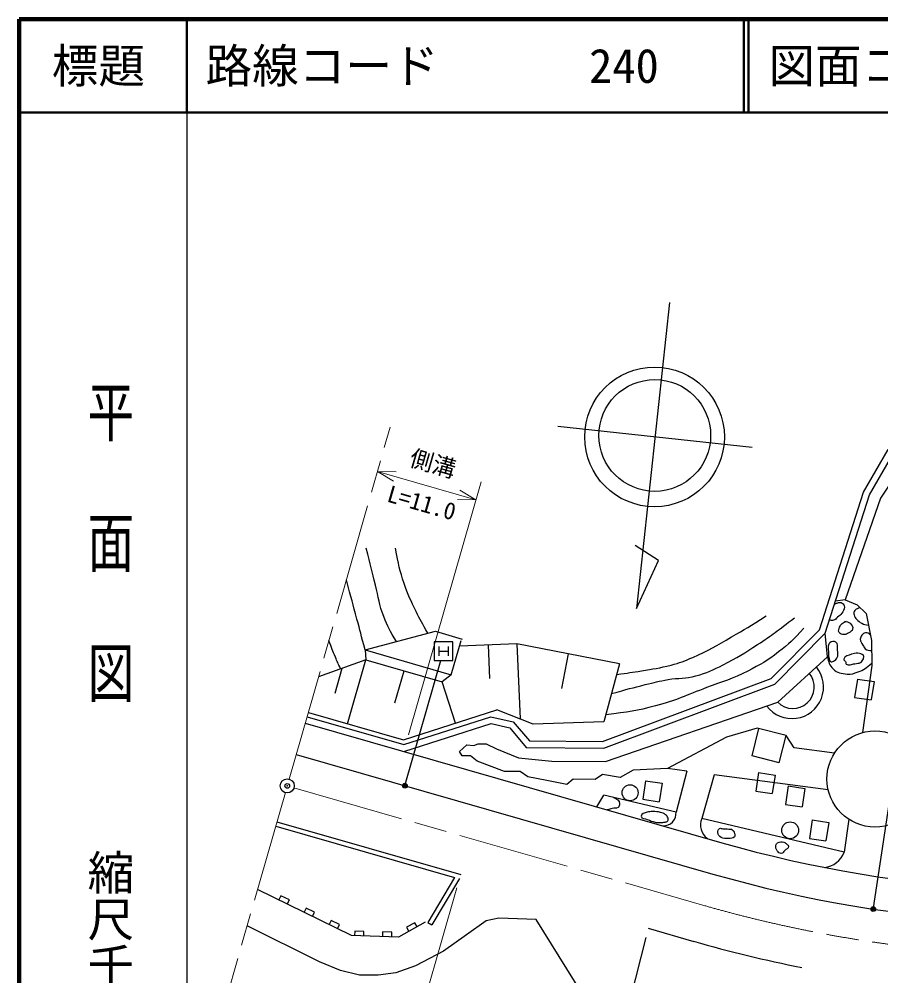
# Model space of a CAD drawing. Units: millimetres, scale not verified. Extents: x 40000 to 680000, y 20000 to 380000.
# Drawn here: x 40000 to 132444, y 277418 to 380000 of the extents above; entities that cross this region are included whole.
import ezdxf
from ezdxf.enums import TextEntityAlignment as Align

# ---------------------------------------------------------------- set-up
doc = ezdxf.new("R2010")
doc.units = ezdxf.units.MM
doc.header["$LTSCALE"] = 1000
doc.header["$PDMODE"] = 32
doc.header["$PDSIZE"] = 500
doc.linetypes.add('CHAIN', pattern=[18.5, 12, -1.5, 3.5, -1.5])
for name, color, linetype, lineweight in [('M-BGD', 7, 'Continuous', 25), ('M-BMK', 2, 'CHAIN', 13), ('M-BMK-SRVR', 3, 'Continuous', 25), ('M-STR-HTXT', 7, 'Continuous', 13), ('M-STR-STRC', 7, 'Continuous', 25), ('M-TTL', 2, 'Continuous', 140), ('M-TTL-BAND', 7, 'Continuous', 25), ('M-TTL-LINE', 7, 'Continuous', 50)]:
    doc.layers.add(name, color=color, linetype=linetype, lineweight=lineweight)
doc.layers.add('M-OTRS', color=6, linetype='Continuous')
doc.layers.add('M-TTL-TXT', color=7, linetype='Continuous')
doc.styles.add('@ＭＳ ゴシック', font='')
doc.styles.add('ＭＳ ゴシック', font='')
doc.styles.get('@ＭＳ ゴシック').set_extended_font_data('@MS Gothic')
doc.styles.get('ＭＳ ゴシック').set_extended_font_data('MS Gothic')

msp = doc.modelspace()

# ---------------------------------------------------------------- linework, layer by layer
at = {"layer": 'M-BGD'}
for p, q in [((130580, 329267), (133218, 333860)), ((131224, 328983), (133621, 333156)), ((134455, 331707), (132413, 328644)), ((125857, 314522), (130580, 329267)), ((126472, 314148), (131224, 328983)), ((132413, 328644), (128614, 317739)), ((128614, 317739), (127572, 317582)), ((128614, 317739), (129916, 317209)), ((129916, 317209), (130866, 316259)), ((130866, 316259), (131428, 313364)), ((77107, 312379), (84654, 314360)), ((84654, 314360), (87526, 313530)), ((120670, 309296), (125857, 314522)), ((121059, 308694), (126472, 314148)), ((126717, 311630), (126472, 314148)), ((86361, 309703), (87427, 313391)), ((93399, 313033), (87249, 312775)), ((90324, 312904), (90475, 309318)), ((104419, 310880), (93399, 313033)), ((93399, 313033), (93738, 304961)), ((131428, 313364), (131471, 310686)), ((77107, 312379), (86361, 309703)), ((77107, 312379), (77207, 311309)), ((98909, 311957), (98180, 308226)), ((77207, 311309), (72121, 309488)), ((75242, 304457), (77207, 311309)), ((77207, 311309), (85390, 308943)), ((104419, 310880), (102721, 304666)), ((121374, 306753), (126717, 311630)), ((73899, 307730), (74664, 310398)), ((80317, 306704), (81298, 310126)), ((131471, 310686), (130485, 303508)), ((86361, 309703), (85390, 308943)), ((86807, 304511), (85390, 308943)), ((102589, 302536), (120670, 309296)), ((129933, 309247), (129631, 307270)), ((129933, 309247), (131712, 308975)), ((131712, 308975), (131410, 306998)), ((102712, 301834), (121059, 308694)), ((102907, 300406), (121374, 306753)), ((129631, 307270), (131410, 306998)), ((81249, 302734), (91228, 305925)), ((95144, 304422), (91228, 305925)), ((70887, 305185), (81257, 302212)), ((71025, 305666), (81249, 302734)), ((81257, 302212), (90616, 305204)), ((90616, 305204), (93014, 304654)), ((70694, 304512), (115393, 291695)), ((81268, 301480), (90646, 304479)), ((90646, 304479), (92630, 304024)), ((92630, 304024), (94407, 301917)), ((93014, 304654), (94735, 302614)), ((102721, 304666), (95144, 304422)), ((119162, 303979), (115888, 303024)), ((118619, 301021), (119363, 303927)), ((122269, 303184), (119162, 303979)), ((115888, 303024), (109550, 299643)), ((121526, 300277), (122269, 303184)), ((123136, 301883), (122269, 303184)), ((87236, 301482), (88025, 302199)), ((88025, 302199), (88778, 302128)), ((88778, 302128), (89244, 302307)), ((89244, 302307), (90105, 302307)), ((90105, 302307), (91227, 301746)), ((91227, 301746), (93583, 300801)), ((94407, 301917), (102712, 301834)), ((94735, 302614), (102589, 302536)), ((127472, 301310), (123136, 301883)), ((69730, 301148), (114428, 288331)), ((87523, 301016), (87236, 301482)), ((88420, 301016), (87523, 301016)), ((89137, 300442), (88420, 301016)), ((93583, 300801), (97133, 300442)), ((121526, 300277), (118619, 301021)), ((92077, 299331), (89137, 300442)), ((97133, 300442), (102907, 300406)), ((109550, 299643), (105883, 299474)), ((111643, 299368), (109550, 299643)), ((93763, 299331), (92077, 299331)), ((94587, 298757), (93763, 299331)), ((96596, 298362), (94587, 298757)), ((102584, 299008), (101795, 298470)), ((104485, 298685), (102584, 299008)), ((105883, 299474), (104485, 298685)), ((111643, 299368), (110486, 294955)), ((114552, 298985), (113235, 294303)), ((126785, 297378), (114552, 298985)), ((119316, 299211), (119013, 297234)), ((119316, 299211), (121095, 298939)), ((121095, 298939), (120792, 296962)), ((98747, 297932), (96596, 298362)), ((99428, 298506), (98747, 297932)), ((101795, 298470), (99428, 298506)), ((107193, 298335), (106891, 296358)), ((107193, 298335), (108972, 298063)), ((108972, 298063), (108670, 296086)), ((122510, 297785), (122208, 295808)), ((122510, 297785), (124290, 297513)), ((124290, 297513), (123987, 295536)), ((101971, 295544), (102726, 296793)), ((110486, 294955), (102726, 296793)), ((119013, 297234), (120792, 296962)), ((106891, 296358), (108670, 296086)), ((122208, 295808), (123987, 295536)), ((67524, 293458), (86716, 287955)), ((67662, 293939), (87368, 288288)), ((128520, 290682), (113235, 294303)), ((125077, 294134), (124775, 292157)), ((125077, 294134), (126857, 293862)), ((126857, 293862), (126554, 291885)), ((128993, 294208), (128520, 290682)), ((124775, 292157), (126554, 291885)), ((86716, 287955), (83851, 283133)), ((87249, 287872), (84281, 282877)), ((75665, 281733), (65583, 286689)), ((68091, 286013), (67871, 285565)), ((68989, 285572), (68091, 286013)), ((68768, 285123), (68989, 285572)), ((70784, 284690), (70563, 284241)), ((71681, 284249), (70784, 284690)), ((71461, 283800), (71681, 284249)), ((73476, 283366), (73255, 282918)), ((74373, 282925), (73476, 283366)), ((83561, 283166), (80696, 281566)), ((83851, 283133), (84281, 282877)), ((90091, 283327), (87995, 281820)), ((91467, 283589), (90091, 283327)), ((95464, 283458), (91467, 283589)), ((100409, 275516), (95464, 283458)), ((72236, 278937), (64466, 282791)), ((74153, 282476), (74373, 282925)), ((75996, 282222), (75980, 281723)), ((76996, 282189), (75996, 282222)), ((76979, 281690), (76996, 282189)), ((78995, 282123), (78978, 281623)), ((79994, 282090), (78995, 282123)), ((82444, 283115), (81571, 282628)), ((81571, 282628), (81815, 282191)), ((82688, 282678), (82444, 283115)), ((107489, 282518), (112361, 281121)), ((80696, 281566), (75665, 281733)), ((79978, 281590), (79994, 282090)), ((87995, 281820), (85537, 280084)), ((85537, 280084), (82523, 278478)), ((74464, 277987), (72236, 278937)), ((82523, 278478), (80394, 277758)), ((76528, 277496), (74464, 277987)), ((78526, 277496), (76528, 277496)), ((80394, 277758), (78526, 277496))]:
    msp.add_line(p, q, dxfattribs=at)
for centre, radius in [((131812, 298525), 5156), ((105543, 297056), 859), ((122713, 293025), 905)]:
    msp.add_circle(centre, radius, dxfattribs=at)
for centre, radius, start, end in [((122906, 308392), 3389, 217.04299, 39.38628), ((122998, 308385), 2302, 225.13462, 39.64201), ((109126, 294865), 1353, 266.77405, 3.93066), ((114872, 293596), 1783, 156.60883, 234.72712), ((152053, 419543), 133000, 253.99976, 280.19186), ((126074, 291652), 2631, 277.09305, 338.37043), ((152053, 419543), 136500, 253.99976, 280.19186), ((152053, 419543), 144000, 253.99976, 258.74994)]:
    msp.add_arc(centre, radius, start, end, dxfattribs=at)
for points, knots in [([(80487, 313266), (79774, 314445), (79543, 314855), (79108, 315950), (78606, 317212), (78564, 317998), (78226, 319313), (77828, 320861), (77708, 321353), (77233, 323282)], [0, 0, 0, 0, 1, 1, 1, 2, 2, 2, 3, 3, 3, 3]), ([(83849, 314149), (83216, 315246), (83040, 315564), (82581, 316502), (82024, 317636), (81728, 318285), (81313, 319479), (80810, 320924), (80719, 321497), (80376, 323282)], [0, 0, 0, 0, 1, 1, 1, 2, 2, 2, 3, 3, 3, 3]), ([(77107, 312379), (76690, 313983), (76583, 314388), (76241, 315675), (75803, 317320), (75661, 317838), (75102, 319883)], [0, 0, 0, 0, 1, 1, 1, 2, 2, 2, 2]), ([(127471, 317265), (127592, 317337), (127647, 317359), (127769, 317394), (127971, 317451), (128144, 317527), (128307, 317394), (128458, 317269), (128533, 317141), (128531, 316945), (128528, 316667), (128402, 316521), (128240, 316295), (128101, 316101), (127984, 316023), (127802, 315869), (127639, 315731), (127562, 315602), (127354, 315555), (127191, 315518), (127097, 315530), (126928, 315569)], [0, 0, 0, 0, 1, 1, 1, 2, 2, 2, 3, 3, 3, 4, 4, 4, 5, 5, 5, 6, 6, 6, 7, 7, 7, 7]), ([(104107, 309736), (105383, 309904), (105724, 309953), (106756, 310123), (108005, 310330), (108711, 310422), (109938, 310734), (110880, 310973), (111390, 311185), (112284, 311569), (113965, 312292), (114839, 312848), (116429, 313754), (117897, 314591), (118379, 314893), (120124, 316004)], [0, 0, 0, 0, 1, 1, 1, 2, 2, 2, 3, 3, 3, 4, 4, 4, 5, 5, 5, 5]), ([(130230, 316895), (130076, 316862), (130012, 316845), (129888, 316777), (129744, 316698), (129654, 316640), (129574, 316497), (129504, 316370), (129526, 316267), (129563, 316127), (129619, 315910), (129701, 315797), (129854, 315633), (130036, 315440), (130156, 315340), (130393, 315218), (130649, 315087), (130787, 315071), (131105, 315026)], [0, 0, 0, 0, 1, 1, 1, 2, 2, 2, 3, 3, 3, 4, 4, 4, 5, 5, 5, 6, 6, 6, 6]), ([(103544, 307678), (105285, 308166), (105747, 308305), (107174, 308645), (108125, 308872), (108653, 309026), (109616, 309191), (110776, 309390), (111473, 309255), (112605, 309577), (113791, 309914), (114427, 310214), (115529, 310766), (117028, 311517), (117817, 312039), (119225, 312951), (120824, 313988), (121346, 314401), (123177, 315811)], [0, 0, 0, 0, 1, 1, 1, 2, 2, 2, 3, 3, 3, 4, 4, 4, 5, 5, 5, 6, 6, 6, 6]), ([(128538, 315442), (128789, 315412), (128954, 315388), (129140, 315220), (129335, 315044), (129462, 314864), (129415, 314605), (129375, 314381), (129187, 314324), (128996, 314200), (128825, 314088), (128716, 313995), (128512, 314003), (128277, 314014), (128083, 314050), (127963, 314252), (127850, 314442), (127939, 314608), (128015, 314815), (128078, 314983), (128146, 315070), (128277, 315194), (128428, 315336), (128534, 315368), (128748, 315442)], [0, 0, 0, 0, 1, 1, 1, 2, 2, 2, 3, 3, 3, 4, 4, 4, 5, 5, 5, 6, 6, 6, 7, 7, 7, 8, 8, 8, 8]), ([(124173, 314686), (123010, 313445), (122618, 313035), (121474, 312148), (120271, 311215), (119518, 310787), (118164, 310091), (116506, 309239), (115473, 308985), (113730, 308324), (111610, 307520), (110460, 306938), (108267, 306363), (106215, 305826), (105419, 305715), (102922, 305402)], [0, 0, 0, 0, 1, 1, 1, 2, 2, 2, 3, 3, 3, 4, 4, 4, 5, 5, 5, 5]), ([(131305, 313997), (131138, 314122), (131002, 314237), (130788, 314200), (130607, 314168), (130514, 314080), (130396, 313938), (130285, 313804), (130243, 313694), (130239, 313519), (130233, 313252), (130390, 313129), (130514, 312892), (130599, 312728), (130640, 312624), (130775, 312499), (130977, 312314), (131163, 312318), (131445, 312290)], [0, 0, 0, 0, 1, 1, 1, 2, 2, 2, 3, 3, 3, 4, 4, 4, 5, 5, 5, 6, 6, 6, 6]), ([(74486, 310335), (74207, 310935), (74135, 311099), (73926, 311595), (73635, 312284), (73554, 312520), (73238, 313383)], [0, 0, 0, 0, 1, 1, 1, 2, 2, 2, 2]), ([(126954, 313119), (127164, 313278), (127407, 313360), (127622, 313208), (127892, 313019), (127778, 312713), (127801, 312384), (127826, 312027), (127898, 311788), (127734, 311471), (127646, 311301), (127531, 311236), (127355, 311159), (127243, 311109), (127150, 311052), (127043, 311114), (126880, 311210), (126911, 311382), (126868, 311567), (126812, 311812), (126827, 311957), (126815, 312207), (126804, 312431), (126764, 312560), (126807, 312779), (126836, 312921), (126839, 313032), (126954, 313119)], [0, 0, 0, 0, 1, 1, 1, 2, 2, 2, 3, 3, 3, 4, 4, 4, 5, 5, 5, 6, 6, 6, 7, 7, 7, 8, 8, 8, 9, 9, 9, 9]), ([(128469, 311382), (128549, 311752), (128938, 311760), (129293, 311894), (129541, 311987), (129698, 312035), (129961, 312005), (130214, 311977), (130421, 311971), (130563, 311760), (130636, 311652), (130605, 311550), (130563, 311426), (130498, 311239), (130419, 311131), (130251, 311025), (130048, 310897), (129884, 310944), (129650, 310892), (129458, 310849), (129356, 310787), (129159, 310780), (128992, 310775), (128864, 310739), (128736, 310847), (128652, 310918), (128696, 311015), (128647, 311114), (128592, 311227), (128442, 311259), (128469, 311382)], [0, 0, 0, 0, 1, 1, 1, 2, 2, 2, 3, 3, 3, 4, 4, 4, 5, 5, 5, 6, 6, 6, 7, 7, 7, 8, 8, 8, 9, 9, 9, 10, 10, 10, 10]), ([(126717, 311630), (126828, 311081), (126918, 310729), (127311, 310335), (127755, 309888), (128200, 309855), (128825, 309778), (129289, 309720), (129557, 309851), (130000, 310000), (130644, 310216), (130880, 310454), (131467, 310936)], [0, 0, 0, 0, 1, 1, 1, 2, 2, 2, 3, 3, 3, 4, 4, 4, 4]), ([(103773, 296545), (104062, 296385), (104440, 296237), (104409, 295878), (104394, 295713), (104392, 295572), (104251, 295484), (104035, 295349), (103856, 295425), (103608, 295366), (103404, 295318), (103334, 295298), (103090, 295223)], [0, 0, 0, 0, 1, 1, 1, 2, 2, 2, 3, 3, 3, 4, 4, 4, 4]), ([(107980, 295025), (108304, 295027), (108494, 295031), (108807, 294946), (109030, 294885), (109165, 294843), (109345, 294696), (109479, 294588), (109557, 294507), (109608, 294342), (109642, 294229), (109661, 294137), (109595, 294040), (109522, 293934), (109417, 293940), (109293, 293909), (109098, 293860), (108981, 293872), (108781, 293869), (108565, 293866), (108441, 293854), (108229, 293896), (107887, 293964), (107709, 294059), (107389, 294198), (107130, 294310), (106764, 294244), (106746, 294526), (106726, 294824), (107096, 294855), (107376, 294959), (107598, 295042), (107742, 295023), (107980, 295025)], [0, 0, 0, 0, 1, 1, 1, 2, 2, 2, 3, 3, 3, 4, 4, 4, 5, 5, 5, 6, 6, 6, 7, 7, 7, 8, 8, 8, 9, 9, 9, 10, 10, 10, 11, 11, 11, 11]), ([(115136, 293211), (114977, 293113), (114922, 292961), (114941, 292775), (114966, 292523), (115099, 292377), (115317, 292248), (115572, 292097), (115774, 292136), (116070, 292158), (116337, 292177), (116570, 292125), (116732, 292338), (116818, 292450), (116771, 292564), (116732, 292700), (116683, 292872), (116640, 292991), (116491, 293091), (116373, 293171), (116272, 293134), (116130, 293151), (115884, 293180), (115745, 293182), (115498, 293196), (115357, 293204), (115257, 293286), (115136, 293211)], [0, 0, 0, 0, 1, 1, 1, 2, 2, 2, 3, 3, 3, 4, 4, 4, 5, 5, 5, 6, 6, 6, 7, 7, 7, 8, 8, 8, 9, 9, 9, 9]), ([(121189, 291420), (121142, 291183), (121185, 291014), (121325, 290817), (121441, 290654), (121561, 290533), (121761, 290546), (121944, 290559), (121988, 290723), (122123, 290848), (122296, 291009), (122534, 291047), (122544, 291284), (122549, 291405), (122436, 291441), (122348, 291525), (122242, 291627), (122189, 291712), (122047, 291751), (121790, 291821), (121599, 291811), (121370, 291676), (121264, 291613), (121213, 291540), (121189, 291420)], [0, 0, 0, 0, 1, 1, 1, 2, 2, 2, 3, 3, 3, 4, 4, 4, 5, 5, 5, 6, 6, 6, 7, 7, 7, 8, 8, 8, 8])]:
    msp.add_open_spline(points, degree=3, knots=knots, dxfattribs=at)
at = {"layer": 'M-BMK'}
for p, q in [((68972, 298505), (79790, 336234)), ((69486, 297577), (113463, 284966)), ((68558, 297063), (58438, 261771))]:
    msp.add_line(p, q, dxfattribs=at)
msp.add_arc((152053, 419543), 140000, 253.99976, 275.58781, dxfattribs=at)
at = {"layer": 'M-BMK-SRVR'}
for p, q in [((109758, 349606), (106220, 316797)), ((118635, 334078), (97775, 336328)), ((108589, 321939), (106069, 323564)), ((106220, 316797), (108589, 321939))]:
    msp.add_line(p, q, dxfattribs=at)
for centre, radius in [((108163, 335207), 7493), ((108189, 335363), 5995), ((68765, 297784), 750)]:
    msp.add_circle(centre, radius, dxfattribs=at)
msp.add_point((68765, 297784), dxfattribs=at)
at = {"layer": 'M-OTRS'}
msp.add_point((68765, 297784), dxfattribs=at)
at = {"layer": 'M-STR-HTXT'}
for p, q in [((89008, 328474), (78435, 331506)), ((80434, 331471), (78435, 331506)), ((78435, 331506), (80149, 330476)), ((81776, 303251), (89560, 330396)), ((89008, 328474), (87294, 329504)), ((87009, 328509), (89008, 328474)), ((86955, 286846), (79287, 260106))]:
    msp.add_line(p, q, dxfattribs=at)
at = {"layer": 'M-STR-STRC'}
for p, q in [((84519, 313225), (84519, 311225)), ((86519, 313225), (84519, 313225)), ((86519, 311225), (86519, 313225)), ((85019, 312725), (85019, 311725)), ((85019, 312225), (86019, 312225)), ((86019, 312725), (86019, 311725)), ((81425, 297950), (85231, 311225)), ((84519, 311225), (86519, 311225)), ((131646, 284729), (133718, 298411)), ((107242, 281549), (98330, 246670))]:
    msp.add_line(p, q, dxfattribs=at)
for centre, radius in [((81384, 297806), 150), ((81384, 297806), 120), ((81384, 297806), 90), ((81384, 297806), 60), ((81384, 297806), 30), ((131624, 284580), 150), ((131624, 284580), 120), ((131624, 284580), 90), ((131624, 284580), 60), ((131624, 284580), 30)]:
    msp.add_circle(centre, radius, dxfattribs=at)
for p in [(81384, 297806), (131624, 284580)]:
    msp.add_point(p, dxfattribs=at)
at = {"layer": 'M-TTL'}
for p, q in [((40000, 380000), (40000, 20000)), ((680000, 380000), (40000, 380000))]:
    msp.add_line(p, q, dxfattribs=at)
at = {"layer": 'M-TTL-BAND'}
msp.add_line((58000, 370000), (58000, 20000), dxfattribs=at)
at = {"layer": 'M-TTL-LINE'}
for p, q in [((58000, 380000), (58000, 370000)), ((117750, 380000), (117750, 370000)), ((118250, 380000), (118250, 370000)), ((40000, 370000), (680000, 370000))]:
    msp.add_line(p, q, dxfattribs=at)

# ---------------------------------------------------------------- texts
at = {"layer": 'M-STR-HTXT', "style": 'ＭＳ ゴシック'}
msp.add_text('側溝', height=1833, rotation=344, dxfattribs=at).set_placement((83997, 330951), align=Align.BOTTOM_CENTER)
at = {"layer": 'M-STR-HTXT', "style": '@ＭＳ ゴシック'}
msp.add_text('L=11.0', height=1833, rotation=344, dxfattribs=at).set_placement((83446, 329028), align=Align.TOP_CENTER)
at = {"layer": 'M-TTL-BAND', "style": '@ＭＳ ゴシック', "width": 1.4}
msp.add_text('平  面  図', height=3666, rotation=270, dxfattribs=at).set_placement((49777, 306475), align=Align.MIDDLE_RIGHT)
at = {"layer": 'M-TTL-BAND', "style": '@ＭＳ ゴシック'}
msp.add_text('縮尺千分の一', height=3666, rotation=270, dxfattribs=at).set_placement((49777, 261030), align=Align.MIDDLE_RIGHT)
at = {"layer": 'M-TTL-TXT', "style": 'ＭＳ ゴシック'}
msp.add_text('標題', height=3666, dxfattribs=at).set_placement((48500, 375000), align=Align.MIDDLE_CENTER)
for s, p in [('路線コード', (60000, 375000)), ('240', (101142, 375000)), ('図面コード', (120380, 375000))]:
    msp.add_text(s, height=3666, dxfattribs=at).set_placement(p, align=Align.MIDDLE_LEFT)

doc.saveas('drawing.dxf')
